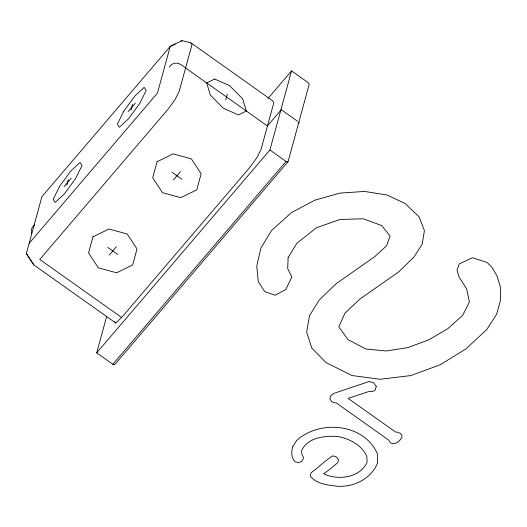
<?xml version="1.0" encoding="UTF-8"?>
<svg xmlns="http://www.w3.org/2000/svg" width="527" height="527" viewBox="0 0 527 527"><rect width="100%" height="100%" fill="white"/><g stroke="black" fill="none" stroke-linecap="round" stroke-linejoin="round"><path stroke-width="0.79" d="M26.35 253.553L41.91 196.683L170.214 46.422L182.006 40.671L190.682 42.687L272.545 100.729L273.836 102.66L261.076 149.325L256.998 157.547L249.943 167.237L121.638 317.498L115.729 322.985L33.866 264.943L26.35 253.553L33.866 264.943M66.83 185.267L68.372 179.635M130.986 110.136L132.527 104.504M268.039 98.417L291.556 70.875L307.689 82.311A2.707 1.186 40.5 0 1 309.151 84.524L288.038 161.697L114.846 364.519A2.707 1.186 40.5 0 1 112.844 364.282L96.718 352.84L106.671 316.437M225.754 99.787L227.295 94.155M96.718 352.84L269.91 150.011L291.556 70.875M64.004 186.657L71.198 178.238M128.16 111.526L135.353 103.108M34.505 224.891L32.648 227.065A7.418 6.528 15.3 0 0 31.87 233.566M169.233 67.113L170.623 65.48A7.418 6.528 15.3 0 1 180.906 64.63L267.4 125.96L281.28 109.702L297.524 121.217M29.143 243.342L157.448 93.088L170.214 46.422L175.293 43.958M109.188 255.121L116.375 246.702M173.337 179.99L180.53 171.571M298.196 123.7L299.264 122.455M112.844 364.282L286.042 161.46A2.707 1.186 40.5 0 0 288.038 161.697M180.386 41.449L182.006 40.671M269.91 150.011L286.042 161.46M171.993 172.276L181.874 179.285M107.844 247.407L117.719 254.416M121.638 317.498L39.775 259.455L168.08 109.194L175.135 99.504L179.206 91.283L191.973 44.617L190.682 42.687M114.866 321.694L115.729 322.985M288.117 257.565L287.709 268.651L291.879 276.827L285.858 289.468L275.173 295.245L264.857 291.688L258.302 281.721L256.735 266.207L260.872 248.164L271.563 230.483L291.556 212.519L315.001 200.122L339.981 193.099L364.559 191.426L386.976 195.003L405.25 203.58L419.228 217.038L424.406 230.622L422.213 244.093L413.919 257.104L398.768 271.833L359.809 299.105L344.954 313.203L338.782 326.885L348.09 339.645L365.83 348.986L386.172 350.982L407.779 347.622L428.938 339.77L447.91 328.591L462.706 315.284L469.405 301.984L466.691 289.099L458.912 276.695L457.034 270.147L459.234 263.981L472.442 257.696L487.192 262.512L492.159 267.597L497.02 275.957L500.327 286.853L500.65 299.817L496.625 314.283L486.836 329.474L465.96 348.9L439.94 364.895L410.717 375.593L380.138 379.269L352.082 375.553L325.877 362.504L311.786 348.024L306.661 332.082L309.494 315.719L319.25 299.988L336.015 283.796L374.789 256.603L386.548 245.845L390.066 236.129L381.811 225.576L363.241 218.777L340.106 219.489L316.595 227.657L296.918 243.243L288.117 257.565M292.742 446.791C291.181 451.698 291.181 457.759 294.962 461.685L298.802 462.778L302.458 460.743L303.559 457.588L301.8 454.149L301.576 450.69C307.485 437.403 324.685 435.651 337.53 436.455C349.381 438.629 361.845 444.94 366.832 456.494L367.075 462.232C360.053 477.976 337.853 480.624 323.637 473.806L330.791 468.582L337.735 462.653L338.558 459.966L336.522 456.995L332.827 455.829C325.126 460.552 318.763 467.429 311.213 472.581L310.205 476.006C316.562 484.326 328.598 485.169 338.255 486.329C354.427 486.941 371.706 478.463 377.569 462.713L377.279 453.536C364.005 423.431 319.718 419.446 296.727 440.394L292.742 446.791M376.192 386.311L375.343 389.888L372.661 391.535L369.651 391.278L348.103 398.379L395.645 432.087L397.727 432.226L400.065 433.214L401.745 434.867L402.075 436.435C400.592 441.764 391.772 447.528 388.946 440.276L336.219 402.892L333.927 402.648L331.674 401.673L329.803 398.761L331.061 395.395L333.914 393.366L369.177 381.508L373.676 382.773L376.192 386.311M92.95 236.847L88.549 252.92L98.351 267.815L116.599 272.808L132.613 264.976L137.013 248.902L127.211 234.008L108.964 229.014L92.95 236.847M157.099 161.717L152.705 177.79L162.5 192.684L180.754 197.678L196.769 189.845L201.162 173.772L191.367 158.877L173.113 153.884L157.099 161.717M59.584 186.406L53.168 199.351L55.21 202.394L64.511 193.752L75.618 178.488L82.034 165.544L79.992 162.5L70.697 171.143L59.584 186.406M123.74 111.276L117.323 124.22L119.365 127.264L128.66 118.621L139.774 103.364L146.19 90.413L144.148 87.37L134.846 96.013L123.74 111.276M214.687 79.037L206.689 82.91L210.313 95.025L223.428 108.279L238.362 114.912L246.359 111.032L242.736 98.924L229.614 85.664L214.687 79.037"/></g></svg>
